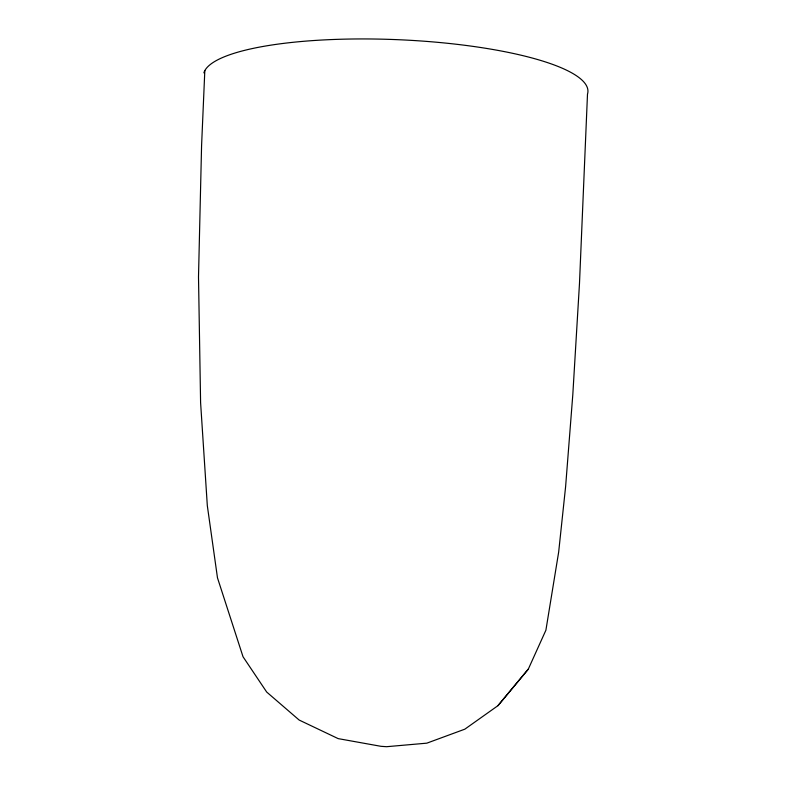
<?xml version="1.0" encoding="UTF-8"?>
<svg xmlns="http://www.w3.org/2000/svg" width="786" height="786" viewBox="0 0 786 786"><rect width="100%" height="100%" fill="white"/><g stroke="black" fill="none" stroke-linecap="round" stroke-linejoin="round"><path stroke-width="1.18" d="M204.822 70.573L201.58 145.665L198.504 276.957L200.597 402.638L207.317 505.653L217.476 577.818L243.021 656.742L266.69 692.044L299.152 720.045L338.176 738.624L380.984 746.317L386.565 746.7L426.837 743.163L464.84 729.172L497.951 705.671L528.3 669.141L545.897 630.215L558.659 552.126L565.606 486.672L572.807 394.67L579.488 283.432L587.496 94.124A192.403 43.898 2.4 0 0 408.455 40.204A192.403 43.898 2.4 0 0 203.869 72.852M497.951 705.671L528.3 669.141"/></g></svg>
